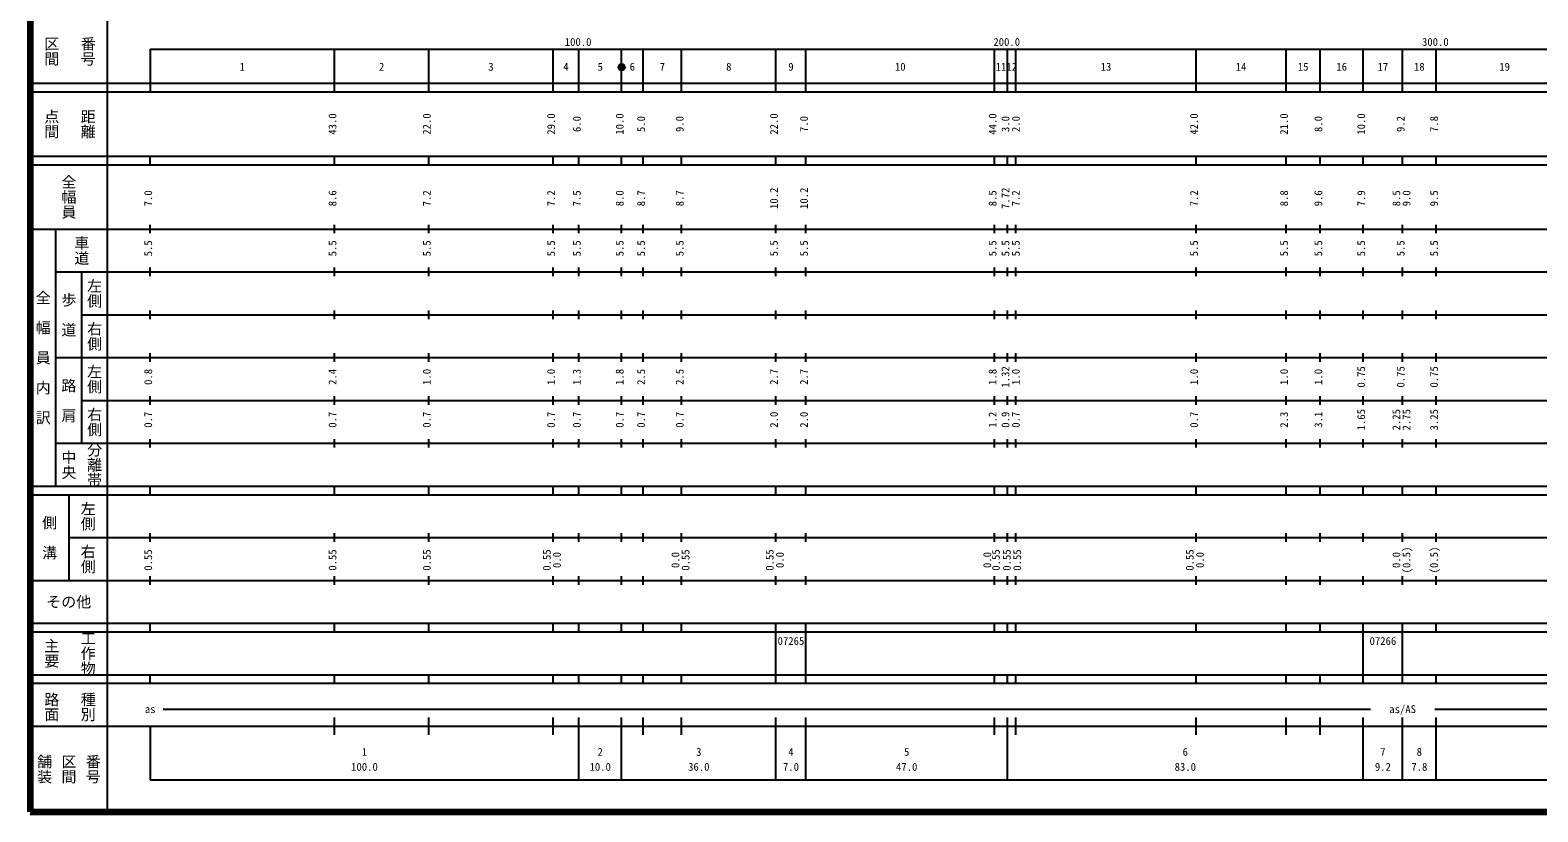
# Model space of a CAD drawing. Units: millimetres on the paper, enlarged 1000 times. Extents: x 40000 to 680000, y 20000 to 380000.
# Drawn here: x 40000 to 391752, y 20000 to 202409 of the extents above; entities that cross this region are included whole.
import ezdxf
from ezdxf.enums import TextEntityAlignment as Align

# ---------------------------------------------------------------- set-up
doc = ezdxf.new("R2010")
doc.units = ezdxf.units.MM
doc.header["$LTSCALE"] = 1000
doc.header["$PDMODE"] = 32
doc.header["$PDSIZE"] = 500
doc.layers.add('M-TTL', color=2, linetype='Continuous', lineweight=140)
doc.layers.add('M-TTL-BAND', color=7, linetype='Continuous', lineweight=25)
doc.styles.add('@ＭＳ ゴシック', font='')
doc.styles.add('ＭＳ ゴシック', font='')
doc.styles.get('@ＭＳ ゴシック').set_extended_font_data('@MS Gothic')
doc.styles.get('ＭＳ ゴシック').set_extended_font_data('MS Gothic')

msp = doc.modelspace()

# ---------------------------------------------------------------- linework, layer by layer
at = {"layer": 'M-TTL'}
for p, q in [((40000, 380000), (40000, 20000)), ((40000, 20000), (680000, 20000))]:
    msp.add_line(p, q, dxfattribs=at)
at = {"layer": 'M-TTL-BAND'}
for p, q in [((58000, 370000), (58000, 20000)), ((68000, 198000), (579000, 198000)), ((68000, 198000), (68000, 188000)), ((111000, 188000), (111000, 198000)), ((133000, 188000), (133000, 198000)), ((162000, 188000), (162000, 198000)), ((168000, 188000), (168000, 198000)), ((178000, 188000), (178000, 198000)), ((183000, 188000), (183000, 198000)), ((192000, 188000), (192000, 198000)), ((214000, 188000), (214000, 198000)), ((221000, 188000), (221000, 198000)), ((265000, 188000), (265000, 198000)), ((268000, 188000), (268000, 198000)), ((270000, 188000), (270000, 198000)), ((312000, 188000), (312000, 198000)), ((333000, 188000), (333000, 198000)), ((341000, 188000), (341000, 198000)), ((351000, 188000), (351000, 198000)), ((360200, 188000), (360200, 198000)), ((368000, 188000), (368000, 198000)), ((40000, 190000), (579000, 190000)), ((40000, 188000), (579000, 188000)), ((40000, 173000), (579000, 173000)), ((68000, 171000), (68000, 173000)), ((111000, 171000), (111000, 173000)), ((133000, 171000), (133000, 173000)), ((162000, 171000), (162000, 173000)), ((168000, 171000), (168000, 173000)), ((178000, 171000), (178000, 173000)), ((183000, 171000), (183000, 173000)), ((192000, 171000), (192000, 173000)), ((214000, 171000), (214000, 173000)), ((221000, 171000), (221000, 173000)), ((265000, 171000), (265000, 173000)), ((268000, 171000), (268000, 173000)), ((270000, 171000), (270000, 173000)), ((312000, 171000), (312000, 173000)), ((333000, 171000), (333000, 173000)), ((341000, 171000), (341000, 173000)), ((351000, 171000), (351000, 173000)), ((360200, 171000), (360200, 173000)), ((368000, 171000), (368000, 173000)), ((40000, 171000), (579000, 171000)), ((40000, 156000), (579000, 156000)), ((46000, 96000), (46000, 156000)), ((68000, 155000), (68000, 157000)), ((111000, 155000), (111000, 157000)), ((133000, 155000), (133000, 157000)), ((162000, 155000), (162000, 157000)), ((168000, 155000), (168000, 157000)), ((178000, 155000), (178000, 157000)), ((183000, 155000), (183000, 157000)), ((192000, 155000), (192000, 157000)), ((214000, 155000), (214000, 157000)), ((221000, 155000), (221000, 157000)), ((265000, 155000), (265000, 157000)), ((268000, 155000), (268000, 157000)), ((270000, 155000), (270000, 157000)), ((312000, 155000), (312000, 157000)), ((333000, 155000), (333000, 157000)), ((341000, 155000), (341000, 157000)), ((351000, 155000), (351000, 157000)), ((360200, 155000), (360200, 157000)), ((368000, 155000), (368000, 157000)), ((46000, 146000), (579000, 146000)), ((52000, 146000), (52000, 106000)), ((68000, 145000), (68000, 147000)), ((111000, 145000), (111000, 147000)), ((133000, 145000), (133000, 147000)), ((162000, 145000), (162000, 147000)), ((168000, 145000), (168000, 147000)), ((178000, 145000), (178000, 147000)), ((183000, 145000), (183000, 147000)), ((192000, 145000), (192000, 147000)), ((214000, 145000), (214000, 147000)), ((221000, 145000), (221000, 147000)), ((265000, 145000), (265000, 147000)), ((268000, 145000), (268000, 147000)), ((270000, 145000), (270000, 147000)), ((312000, 145000), (312000, 147000)), ((333000, 145000), (333000, 147000)), ((341000, 145000), (341000, 147000)), ((351000, 145000), (351000, 147000)), ((360200, 145000), (360200, 147000)), ((368000, 145000), (368000, 147000)), ((52000, 136000), (579000, 136000)), ((68000, 135000), (68000, 137000)), ((111000, 135000), (111000, 137000)), ((133000, 135000), (133000, 137000)), ((162000, 135000), (162000, 137000)), ((168000, 135000), (168000, 137000)), ((178000, 135000), (178000, 137000)), ((183000, 135000), (183000, 137000)), ((192000, 135000), (192000, 137000)), ((214000, 135000), (214000, 137000)), ((221000, 135000), (221000, 137000)), ((265000, 135000), (265000, 137000)), ((268000, 135000), (268000, 137000)), ((270000, 135000), (270000, 137000)), ((312000, 135000), (312000, 137000)), ((333000, 135000), (333000, 137000)), ((341000, 135000), (341000, 137000)), ((351000, 135000), (351000, 137000)), ((360200, 135000), (360200, 137000)), ((368000, 135000), (368000, 137000)), ((68000, 125000), (68000, 127000)), ((111000, 125000), (111000, 127000)), ((133000, 125000), (133000, 127000)), ((162000, 125000), (162000, 127000)), ((168000, 125000), (168000, 127000)), ((178000, 125000), (178000, 127000)), ((183000, 125000), (183000, 127000)), ((192000, 125000), (192000, 127000)), ((214000, 125000), (214000, 127000)), ((221000, 125000), (221000, 127000)), ((265000, 125000), (265000, 127000)), ((268000, 125000), (268000, 127000)), ((270000, 125000), (270000, 127000)), ((312000, 125000), (312000, 127000)), ((333000, 125000), (333000, 127000)), ((341000, 125000), (341000, 127000)), ((351000, 125000), (351000, 127000)), ((360200, 125000), (360200, 127000)), ((368000, 125000), (368000, 127000)), ((46000, 126000), (579000, 126000)), ((68000, 115000), (68000, 117000)), ((111000, 115000), (111000, 117000)), ((133000, 115000), (133000, 117000)), ((162000, 115000), (162000, 117000)), ((168000, 115000), (168000, 117000)), ((178000, 115000), (178000, 117000)), ((183000, 115000), (183000, 117000)), ((192000, 115000), (192000, 117000)), ((214000, 115000), (214000, 117000)), ((221000, 115000), (221000, 117000)), ((265000, 115000), (265000, 117000)), ((268000, 115000), (268000, 117000)), ((270000, 115000), (270000, 117000)), ((312000, 115000), (312000, 117000)), ((333000, 115000), (333000, 117000)), ((341000, 115000), (341000, 117000)), ((351000, 115000), (351000, 117000)), ((360200, 115000), (360200, 117000)), ((368000, 115000), (368000, 117000)), ((52000, 116000), (579000, 116000)), ((46000, 106000), (579000, 106000)), ((68000, 105000), (68000, 107000)), ((111000, 105000), (111000, 107000)), ((133000, 105000), (133000, 107000)), ((162000, 105000), (162000, 107000)), ((168000, 105000), (168000, 107000)), ((178000, 105000), (178000, 107000)), ((183000, 105000), (183000, 107000)), ((192000, 105000), (192000, 107000)), ((214000, 105000), (214000, 107000)), ((221000, 105000), (221000, 107000)), ((265000, 105000), (265000, 107000)), ((268000, 105000), (268000, 107000)), ((270000, 105000), (270000, 107000)), ((312000, 105000), (312000, 107000)), ((333000, 105000), (333000, 107000)), ((341000, 105000), (341000, 107000)), ((351000, 105000), (351000, 107000)), ((360200, 105000), (360200, 107000)), ((368000, 105000), (368000, 107000)), ((40000, 96000), (579000, 96000)), ((68000, 94000), (68000, 96000)), ((111000, 94000), (111000, 96000)), ((133000, 94000), (133000, 96000)), ((162000, 94000), (162000, 96000)), ((168000, 94000), (168000, 96000)), ((178000, 94000), (178000, 96000)), ((183000, 94000), (183000, 96000)), ((192000, 94000), (192000, 96000)), ((214000, 94000), (214000, 96000)), ((221000, 94000), (221000, 96000)), ((265000, 94000), (265000, 96000)), ((268000, 94000), (268000, 96000)), ((270000, 94000), (270000, 96000)), ((312000, 94000), (312000, 96000)), ((333000, 94000), (333000, 96000)), ((341000, 94000), (341000, 96000)), ((351000, 94000), (351000, 96000)), ((360200, 94000), (360200, 96000)), ((368000, 94000), (368000, 96000)), ((40000, 94000), (579000, 94000)), ((49000, 94000), (49000, 74000)), ((68000, 83000), (68000, 85000)), ((111000, 83000), (111000, 85000)), ((133000, 83000), (133000, 85000)), ((162000, 83000), (162000, 85000)), ((168000, 83000), (168000, 85000)), ((178000, 83000), (178000, 85000)), ((183000, 83000), (183000, 85000)), ((192000, 83000), (192000, 85000)), ((214000, 83000), (214000, 85000)), ((221000, 83000), (221000, 85000)), ((265000, 83000), (265000, 85000)), ((268000, 83000), (268000, 85000)), ((270000, 83000), (270000, 85000)), ((312000, 83000), (312000, 85000)), ((333000, 83000), (333000, 85000)), ((341000, 83000), (341000, 85000)), ((351000, 83000), (351000, 85000)), ((360200, 83000), (360200, 85000)), ((368000, 83000), (368000, 85000)), ((49000, 84000), (579000, 84000)), ((40000, 74000), (579000, 74000)), ((68000, 73000), (68000, 75000)), ((111000, 73000), (111000, 75000)), ((133000, 73000), (133000, 75000)), ((162000, 73000), (162000, 75000)), ((168000, 73000), (168000, 75000)), ((178000, 73000), (178000, 75000)), ((183000, 73000), (183000, 75000)), ((192000, 73000), (192000, 75000)), ((214000, 73000), (214000, 75000)), ((221000, 73000), (221000, 75000)), ((265000, 73000), (265000, 75000)), ((268000, 73000), (268000, 75000)), ((270000, 73000), (270000, 75000)), ((312000, 73000), (312000, 75000)), ((333000, 73000), (333000, 75000)), ((341000, 73000), (341000, 75000)), ((351000, 73000), (351000, 75000)), ((360200, 73000), (360200, 75000)), ((368000, 73000), (368000, 75000)), ((40000, 64000), (579000, 64000)), ((68000, 62000), (68000, 64000)), ((111000, 62000), (111000, 64000)), ((133000, 62000), (133000, 64000)), ((162000, 62000), (162000, 64000)), ((168000, 62000), (168000, 64000)), ((178000, 62000), (178000, 64000)), ((183000, 62000), (183000, 64000)), ((192000, 62000), (192000, 64000)), ((214000, 62000), (214000, 64000)), ((221000, 62000), (221000, 64000)), ((265000, 62000), (265000, 64000)), ((268000, 62000), (268000, 64000)), ((270000, 62000), (270000, 64000)), ((312000, 62000), (312000, 64000)), ((333000, 62000), (333000, 64000)), ((341000, 62000), (341000, 64000)), ((351000, 62000), (351000, 64000)), ((360200, 62000), (360200, 64000)), ((368000, 62000), (368000, 64000)), ((40000, 62000), (579000, 62000)), ((214000, 52000), (214000, 62000)), ((221000, 52000), (221000, 62000)), ((351000, 52000), (351000, 62000)), ((360200, 52000), (360200, 62000)), ((40000, 52000), (579000, 52000)), ((40000, 50000), (579000, 50000)), ((68000, 50000), (68000, 52000)), ((111000, 50000), (111000, 52000)), ((133000, 50000), (133000, 52000)), ((162000, 50000), (162000, 52000)), ((168000, 50000), (168000, 52000)), ((178000, 50000), (178000, 52000)), ((183000, 50000), (183000, 52000)), ((192000, 50000), (192000, 52000)), ((214000, 50000), (214000, 52000)), ((221000, 50000), (221000, 52000)), ((265000, 50000), (265000, 52000)), ((268000, 50000), (268000, 52000)), ((270000, 50000), (270000, 52000)), ((312000, 50000), (312000, 52000)), ((333000, 50000), (333000, 52000)), ((341000, 50000), (341000, 52000)), ((351000, 50000), (351000, 52000)), ((360200, 50000), (360200, 52000)), ((368000, 50000), (368000, 52000)), ((71000, 44000), (352700, 44000)), ((367700, 44000), (549000, 44000)), ((40000, 40000), (579000, 40000)), ((68000, 40000), (68000, 27500)), ((111000, 38000), (111000, 42000)), ((133000, 38000), (133000, 42000)), ((162000, 38000), (162000, 42000)), ((168000, 27500), (168000, 42000)), ((178000, 27500), (178000, 42000)), ((183000, 38000), (183000, 42000)), ((192000, 38000), (192000, 42000)), ((214000, 27500), (214000, 42000)), ((221000, 27500), (221000, 42000)), ((265000, 38000), (265000, 42000)), ((268000, 27500), (268000, 42000)), ((270000, 38000), (270000, 42000)), ((312000, 38000), (312000, 42000)), ((333000, 38000), (333000, 42000)), ((341000, 38000), (341000, 42000)), ((351000, 27500), (351000, 42000)), ((360200, 27500), (360200, 42000)), ((368000, 27500), (368000, 42000)), ((68000, 27500), (579000, 27500))]:
    msp.add_line(p, q, dxfattribs=at)
for radius in [750, 600, 450, 300, 150, 20]:
    msp.add_circle((178000, 193791), radius, dxfattribs=at)
msp.add_point((178000, 193791), dxfattribs=at)

# ---------------------------------------------------------------- texts
at = {"layer": 'M-TTL-BAND', "style": '@ＭＳ ゴシック'}
for s, p in [('区間', (45000, 197500)), ('番号', (53500, 197500)), ('点間', (45000, 180500)), ('距離', (53500, 180500)), ('全幅員', (49000, 163500)), ('車道', (52000, 151000)), ('左側', (55000, 141000)), ('全\u3000幅\u3000員\u3000内\u3000訳', (43000, 126000)), ('歩\u3000道', (49000, 136000)), ('右側', (55000, 131000)), ('左側', (55000, 121000)), ('路\u3000肩', (49000, 116000)), ('右側', (55000, 111000)), ('分離帯', (55000, 101000)), ('中央', (49000, 101000)), ('左側', (53500, 89000)), ('側\u3000溝', (44500, 84000)), ('右側', (53500, 79000)), ('主要', (45000, 57000)), ('工作物', (53500, 57000)), ('路面', (45000, 44500)), ('種別', (53500, 44500)), ('舗装', (43333, 30000)), ('区間', (49000, 30000)), ('番号', (54667, 30000))]:
    msp.add_text(s, height=2566, rotation=270, dxfattribs=at).set_placement(p, align=Align.MIDDLE_CENTER)
at = {"layer": 'M-TTL-BAND', "style": 'ＭＳ ゴシック'}
for s, p in [('100.0', (167844, 198195)), ('200.0', (267844, 198195)), ('300.0', (367844, 198195)), ('1', (89500, 192405)), ('2', (122000, 192405)), ('3', (147500, 192405)), ('4', (165000, 192405)), ('5', (173000, 192405)), ('6', (180500, 192405)), ('7', (187500, 192405)), ('8', (203000, 192405)), ('9', (217500, 192405)), ('10', (243000, 192405)), ('11', (266500, 192405)), ('12', (269000, 192405)), ('13', (291000, 192405)), ('14', (322500, 192405)), ('15', (337000, 192405)), ('16', (346000, 192405)), ('17', (355600, 192405)), ('18', (364100, 192405)), ('19', (384000, 192405)), ('07265', (217500, 58405)), ('07266', (355600, 58405)), ('as', (68000, 42500)), ('as/AS', (360200, 42500)), ('1', (118000, 32523)), ('2', (173000, 32523)), ('3', (196000, 32523)), ('4', (217500, 32523)), ('5', (244500, 32523)), ('6', (309500, 32523)), ('7', (355600, 32523)), ('8', (364100, 32523)), ('100.0', (118000, 29033)), ('10.0', (173000, 29033)), ('36.0', (196000, 29033)), ('7.0', (217500, 29033)), ('47.0', (244500, 29033)), ('83.0', (309500, 29033)), ('9.2', (355600, 29033)), ('7.8', (364100, 29033))]:
    msp.add_text(s, height=1833, dxfattribs=at).set_placement(p, align=Align.BOTTOM_CENTER)
for s, p in [('43.0', (112000, 180500)), ('22.0', (134000, 180500)), ('29.0', (163000, 180500)), ('6.0', (169000, 180500)), ('10.0', (179000, 180500)), ('5.0', (184000, 180500)), ('9.0', (193000, 180500)), ('22.0', (215000, 180500)), ('7.0', (222000, 180500)), ('44.0', (266000, 180500)), ('3.0', (269000, 180500)), ('2.0', (271421, 180500)), ('42.0', (313000, 180500)), ('21.0', (334000, 180500)), ('8.0', (342000, 180500)), ('10.0', (352000, 180500)), ('9.2', (361200, 180500)), ('7.8', (369000, 180500)), ('10.2', (215000, 163174)), ('10.2', (222000, 163174)), ('7.72', (269000, 163174)), ('7.0', (69000, 163174)), ('8.6', (112000, 163174)), ('7.2', (134000, 163174)), ('7.2', (163000, 163174)), ('7.5', (169000, 163174)), ('8.0', (179000, 163174)), ('8.7', (184000, 163174)), ('8.7', (193000, 163174)), ('8.5', (266000, 163174)), ('7.2', (271421, 163174)), ('7.2', (313000, 163174)), ('8.8', (334000, 163174)), ('9.6', (342000, 163174)), ('7.9', (352000, 163174)), ('8.5', (360200, 163174)), ('9.0', (362570, 163174)), ('9.5', (369000, 163174)), ('5.5', (69000, 151500)), ('5.5', (112000, 151500)), ('5.5', (134000, 151500)), ('5.5', (163000, 151500)), ('5.5', (169000, 151500)), ('5.5', (179000, 151500)), ('5.5', (184000, 151500)), ('5.5', (193000, 151500)), ('5.5', (215000, 151500)), ('5.5', (222000, 151500)), ('5.5', (266000, 151500)), ('5.5', (269000, 151500)), ('5.5', (271421, 151500)), ('5.5', (313000, 151500)), ('5.5', (334000, 151500)), ('5.5', (342000, 151500)), ('5.5', (352000, 151500)), ('5.5', (361200, 151500)), ('5.5', (369000, 151500)), ('0.8', (69000, 121500)), ('2.4', (112000, 121500)), ('1.0', (134000, 121500)), ('1.0', (163000, 121500)), ('1.3', (169000, 121500)), ('1.8', (179000, 121500)), ('2.5', (184000, 121500)), ('2.5', (193000, 121500)), ('2.7', (215000, 121500)), ('2.7', (222000, 121500)), ('1.8', (266000, 121500)), ('1.32', (269000, 121500)), ('1.0', (271421, 121500)), ('1.0', (313000, 121500)), ('1.0', (334000, 121500)), ('1.0', (342000, 121500)), ('0.75', (352000, 121500)), ('0.75', (361200, 121500)), ('0.75', (369000, 121500)), ('0.7', (69000, 111500)), ('0.7', (112000, 111500)), ('0.7', (134000, 111500)), ('0.7', (163000, 111500)), ('0.7', (169000, 111500)), ('0.7', (179000, 111500)), ('0.7', (184000, 111500)), ('0.7', (193000, 111500)), ('2.0', (215000, 111500)), ('2.0', (222000, 111500)), ('1.2', (266000, 111500)), ('0.9', (269000, 111500)), ('0.7', (271421, 111500)), ('0.7', (313000, 111500)), ('2.3', (334000, 111500)), ('3.1', (342000, 111500)), ('1.65', (352000, 111500)), ('2.25', (360200, 111500)), ('2.75', (362570, 111500)), ('3.25', (369000, 111500)), ('0.55', (69000, 78764)), ('0.55', (112000, 78764)), ('0.55', (134000, 78764)), ('0.55', (162000, 78764)), ('0.55', (194370, 78764)), ('0.55', (214000, 78764)), ('0.55', (266782, 78764)), ('0.55', (269321, 78764)), ('0.55', (271742, 78764)), ('0.55', (312000, 78764)), ('(0.5)', (362570, 78764)), ('(0.5)', (369000, 78764)), ('0.0', (164370, 78764)), ('0.0', (192000, 78764)), ('0.0', (216370, 78764)), ('0.0', (264743, 78764)), ('0.0', (314370, 78764)), ('0.0', (360200, 78764))]:
    msp.add_text(s, height=1833, rotation=90, dxfattribs=at).set_placement(p, align=Align.BOTTOM_CENTER)
msp.add_text('その他', height=2566, dxfattribs=at).set_placement((49000, 69000), align=Align.MIDDLE_CENTER)

doc.saveas('drawing.dxf')
